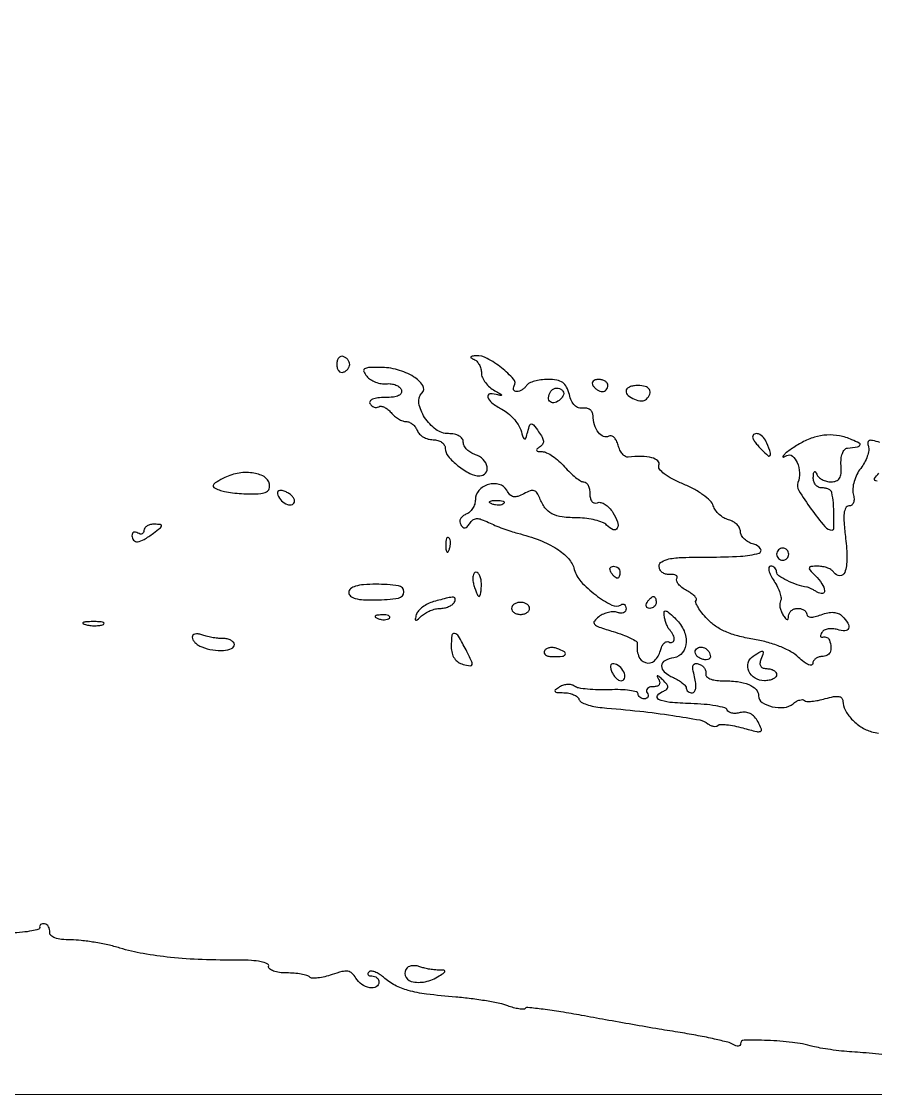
# Model space of a CAD drawing. Extents: x 0 to 4160, y 0 to 3120.
# Drawn here: x 3381.7 to 3523.4, y 0 to 178.4 of the extents above; entities that cross this region are included whole.
import ezdxf

# ---------------------------------------------------------------- set-up
doc = ezdxf.new("R2010")
doc.units = 0

msp = doc.modelspace()

# ---------------------------------------------------------------- linework, layer by layer
for points in [[(4159.499279, 606.274193, 0.000001), (4159.667734, 974.478125, 0.000057), (4159.806661, 1380.08378, 0.000034), (4159.883999, 1862.25)], [(757.647081, 3119.740147, 0.000002), (520.492565, 3119.487217, 0.4139)], [(1964.75, 0.149832, 0.000016), (2717.930904, 0.232101, 0.000028), (3351.473438, 0.357111), (3926.491843, 0.502577, 0.944149)], [(3524.116119, 108.533487, 0.01946), (3522.931099, 108.865834, 0.139818), (3522.343734, 108.840375, 0.318145), (3522.116697, 108.531335, 0.087827), (3522.216791, 107.901642, -0.121513), (3522.280366, 107.204957, -0.045709), (3522.043785, 106.247303, -0.041886), (3521.582683, 105.207154, -0.039667), (3520.9474, 104.238112, 0.050595), (3520.314795, 103.225666, 0.043723), (3519.861399, 102.056645, 0.045949), (3519.64064, 100.913437, 0.088908), (3519.71336, 99.988112, -0.049377), (3519.841315, 99.18036, -0.100917), (3519.75044, 98.547967, -0.147855), (3519.456183, 98.150645, -0.161316), (3519.001408, 98, 0.276979), (3518.468069, 97.680003, 0.097135), (3518.196447, 96.790318, 0.045603), (3518.178159, 95.201316, 0.011166), (3518.44473, 92.59607, -0.0294), (3518.664547, 89.245583, -0.084874), (3518.28918, 86.95761, -0.334399), (3517.478087, 86.410508, -0.246102), (3516.510081, 86.983688, 0.113051), (3516.125372, 87.373569, 0.04992), (3515.475329, 87.701458, 0.045917), (3514.685942, 87.924731, 0.046001), (3513.869554, 88, 0.015722), (3512.690571, 87.962918, 0.318763), (3512.427299, 87.75, 0.258629), (3512.513096, 87.387784, 0.011663), (3513.428571, 86.428571, -0.047962), (3514.525555, 85.098213, -0.119937), (3514.960243, 83.925493, -0.418033), (3514.599641, 83.475602, -0.168812), (3513.75, 83.67567, 0.013061), (3513.234766, 83.984245, 0.014392), (3512.720313, 84.255162, 0.013885), (3512.26952, 84.4609, 0.068145), (3512, 84.533844, -0.050258), (3510.4236, 84.900725, -0.034991), (3508.738725, 85.611187, -0.030743), (3507.338044, 86.43275, -0.24972), (3507, 87.067388, 0.108902), (3506.921575, 87.423189, 0.099757), (3506.699478, 87.726045, 0.095346), (3506.367532, 87.929137, 0.089979), (3505.976947, 88, 0.351726), (3505.722903, 87.796063, 0.113545), (3505.727133, 87.278543, 0.058743), (3506.017566, 86.486941, 0.027768), (3506.563143, 85.543976, -0.028441), (3507.141093, 84.541951, -0.036853), (3507.546862, 83.562153, -0.040242), (3507.74915, 82.730204, -0.179815), (3507.652179, 82.24623, 0.126179), (3507.518831, 81.819005, 0.055935), (3507.554648, 81.225165, 0.050377), (3507.737799, 80.570185, 0.047715), (3508.05067, 79.952254, 0.019534), (3508.479528, 79.329562, 0.180775), (3508.750153, 79.155742, 0.409565), (3508.926117, 79.267095, 0.054277), (3508.984687, 79.75, -0.118755), (3509.105752, 80.226808, -0.099323), (3509.436127, 80.632812, -0.09112), (3509.92593, 80.905509, -0.081749), (3510.5, 81, -0.063172), (3511.073516, 80.92725, -0.081213), (3511.559375, 80.713521, -0.098325), (3511.884487, 80.396681, -0.151714), (3512, 80.024751, 0.249653), (3512.178201, 79.690097, 0.141285), (3512.627033, 79.545592, 0.072054), (3513.368574, 79.629817, 0.026598), (3514.373026, 79.951725, -0.039453), (3515.476445, 80.274347, -0.067531), (3516.431701, 80.342026, -0.082404), (3517.231037, 80.156078, -0.098415), (3517.873026, 79.726974, -0.052342), (3518.82543, 78.551168, -0.232279), (3518.928695, 77.693007, -0.319623), (3518.339752, 77.276659, -0.076141), (3517.084157, 77.47329, 0.056943), (3516.302506, 77.626511, 0.063998), (3515.537662, 77.589758, 0.073394), (3514.904131, 77.37815, 0.137949), (3514.509827, 77.015901, 0.04273), (3514.3116, 76.623885, 0.148453), (3514.286918, 76.34414, 0.296309), (3514.41928, 76.211111, 0.134178), (3514.67567, 76.225223, -0.089797), (3515.009382, 76.273148, -0.095284), (3515.331291, 76.198972, -0.099786), (3515.591427, 76.015066, -0.109117), (3515.75, 75.75, -0.053064), (3516.008868, 74.568663, -0.134889), (3515.871517, 73.709187, -0.179233), (3515.355507, 73.188959, -0.109122), (3514.5, 73, 0.07675), (3513.926941, 72.911515, 0.089693), (3513.440625, 72.655045, 0.100763), (3513.11552, 72.27353, 0.126897), (3513, 71.825686, -0.371399), (3512.789543, 71.581437, -0.14178), (3512.308502, 71.645955, -0.059794), (3511.550843, 72.094427, -0.025077), (3510.645964, 72.862874, 0.061978), (3509.337703, 73.817529, 0.031498), (3507.495026, 74.693183, 0.029125), (3505.335508, 75.414603, 0.026855), (3503.047703, 75.903376, -0.024954), (3500.555756, 76.42587, -0.039977), (3498.505506, 77.143028, -0.046219), (3496.827782, 78.078775, -0.055553), (3495.460929, 79.258711, -0.020335), (3494.601192, 80.265036, -0.032432), (3493.96115, 81.197582, -0.034479), (3493.576035, 81.960019, -0.305012), (3493.644836, 82.311503, 0.322699), (3493.69109, 82.596132, 0.075264), (3493.39576, 83.015601, 0.050673), (3492.830294, 83.497566, 0.028305), (3492.057638, 83.969153, -0.039186), (3491.285935, 84.463496, -0.060383), (3490.716811, 85.013904, -0.081868), (3490.420905, 85.532972, -0.231067), (3490.46123, 85.937269, 0.206888), (3490.505799, 86.24131, 0.199649), (3490.315634, 86.488073, 0.105573), (3489.8704, 86.630562, 0.044536), (3489.239238, 86.637095, -0.085683), (3488.575148, 86.698557, -0.100698), (3488.010901, 86.980897, -0.10941), (3487.634447, 87.438723, -0.118099), (3487.5, 88, -0.261457), (3487.920484, 88.749148, -0.091462), (3489.115899, 89.20656, -0.038535), (3491.388955, 89.448417, -0.006804), (3495.681029, 89.514363, 0.012925), (3500.97786, 89.660618, 0.056019), (3504.074596, 90.177463, 0.52148), (3504.322121, 90.895119, 0.173145), (3503.20633, 91.656295, -0.058958), (3502.362681, 91.986973, -0.064667), (3501.648109, 92.497644, -0.073384), (3501.164328, 93.102491, -0.132807), (3501, 93.710251, 0.120424), (3500.852618, 94.31331, 0.075099), (3500.422229, 94.904465, 0.068092), (3499.78501, 95.394539, 0.066058), (3499.033119, 95.70159, -0.069358), (3498.238112, 96.032359, -0.052066), (3497.47525, 96.596564, -0.052752), (3496.856676, 97.295404, -0.078111), (3496.491738, 98.026031, 0.126944), (3495.978783, 98.844445, 0.033133), (3494.774737, 99.842539, 0.031482), (3493.204196, 100.833677, 0.027653), (3491.453372, 101.66806, -0.022383), (3489.659984, 102.499663, -0.044715), (3488.343405, 103.340435, -0.062205), (3487.559464, 104.11898, -0.262532), (3487.463368, 104.75, 0.313665), (3487.281668, 105.475071, 0.11495), (3486.298091, 105.997766, 0.063527), (3484.579756, 106.227121, 0.031116), (3482.370838, 106.102395, -0.17093), (3481.89785, 106.20815, -0.077245), (3481.410768, 106.629137, -0.063167), (3480.98345, 107.284638, -0.04898), (3480.688146, 108.084528, 0.050273), (3480.403257, 108.850122, 0.086647), (3480.003991, 109.398227, 0.128727), (3479.560277, 109.647779, 0.205276), (3479.136406, 109.584304, -0.244038), (3478.281511, 109.52019, -0.129329), (3477.420641, 110.189825, -0.089606), (3476.768987, 111.460905, -0.069458), (3476.526431, 113, 0.113353), (3476.389612, 113.551063, 0.116575), (3476.026867, 113.980677, 0.109603), (3475.489765, 114.219987, 0.091008), (3474.862903, 114.23209, -0.125005), (3474.134744, 114.29524, -0.111953), (3473.490424, 114.697587, -0.087451), (3472.966898, 115.438472, -0.048737), (3472.593851, 116.48209, 0.053909), (3472.134337, 117.726932, 0.123893), (3471.489422, 118.480498, 0.113458), (3470.524595, 118.877609, 0.04115), (3469.039965, 119, 0.031597), (3467.876129, 118.92638, 0.03726), (3466.794804, 118.70625, 0.040529), (3465.93317, 118.385536, 0.145994), (3465.5, 118, -0.064269), (3465.189439, 117.617474, -0.051777), (3464.769763, 117.29375, -0.053414), (3464.310186, 117.073533, -0.085235), (3463.881966, 117, -0.105176), (3463.545213, 117.071629, -0.180183), (3463.342726, 117.270228, -0.164262), (3463.308891, 117.568549, -0.08543), (3463.450511, 117.919925, 0.336398), (3463.341472, 119.058964, 0.039546), (3461.349297, 120.904825, 0.041519), (3458.943166, 122.499371, 0.138654), (3457.115141, 122.921053, 0.018341), (3456.452087, 122.864211, 0.226066), (3456.243841, 122.731654, 0.426194), (3456.286467, 122.562227, 0.03377), (3456.75, 122.337719, -0.106231), (3457.228147, 122.013962, -0.065155), (3457.632812, 121.463365, -0.060895), (3457.906768, 120.781507, -0.065191), (3458, 120.069481, 0.106607), (3458.164329, 119.307514, 0.05685), (3458.660937, 118.476035, 0.052798), (3459.389448, 117.705666, 0.055934), (3460.25, 117.121884, -0.009995), (3461.048103, 116.681406, -0.104228), (3461.325, 116.432606, -0.662271), (3461.263277, 116.32936, -0.035047), (3460.75, 116.437685, 0.085299), (3459.42569, 116.5811, 0.476866), (3459.067709, 116.078116, 0.166138), (3459.723941, 115.120273, 0.037384), (3461.415769, 114.045079, -0.048652), (3462.391224, 113.393899, -0.036886), (3463.324661, 112.50744, -0.037791), (3464.082851, 111.534391, -0.068222), (3464.521767, 110.626099, 0.006671), (3464.95824, 109.340305, 0.248997), (3465.178179, 109.138619, 0.399872), (3465.385072, 109.253459, 0.011268), (3465.69317, 110.321913, -0.014793), (3466.027356, 111.450875, -0.323063), (3466.291004, 111.642484, -0.230979), (3466.629353, 111.478836, -0.008734), (3467.50193, 110.328247, -0.031142), (3468.088106, 109.411934, -0.111266), (3468.282654, 108.748444, -0.169085), (3468.137173, 108.225632, -0.099774), (3467.664757, 107.771647, 0.037933), (3467.213175, 107.433706, 0.349257), (3467.172174, 107.209019, 0.24713), (3467.399031, 107.055572, 0.025107), (3468.069665, 107.015313, -0.110098), (3468.821438, 106.840028, -0.03583), (3469.816771, 106.270123, -0.033714), (3470.865439, 105.457851, -0.032173), (3471.813051, 104.5, 0.021142), (3472.719089, 103.542861, 0.026092), (3473.643935, 102.734375, 0.026001), (3474.4717, 102.150639, 0.141486), (3474.993387, 102, -0.187588), (3475.377722, 101.850548, -0.089335), (3475.704307, 101.421719, -0.069157), (3475.925751, 100.784738, -0.04916), (3476, 100.031385, 0.056115), (3476.085666, 99.270474, 0.119369), (3476.347987, 98.743447, 0.168792), (3476.753196, 98.502249, 0.143189), (3477.252057, 98.543229, -0.160419), (3477.828508, 98.571081, -0.073922), (3478.523258, 98.262969, -0.061868), (3479.224672, 97.685743, -0.050141), (3479.821344, 96.914465, -0.051435), (3480.591575, 95.341975, -0.20588), (3480.535617, 94.295086, -0.405004), (3479.873979, 94.059786, -0.089603), (3478.783333, 94.816667, 0.102155), (3478.088567, 95.27364, 0.032554), (3476.904792, 95.656894, 0.030949), (3475.495818, 95.922235, 0.029996), (3474.05, 96.015313, -0.029002), (3471.41202, 96.179876, -0.089162), (3469.708375, 96.703411, -0.116222), (3468.551587, 97.69249, -0.069666), (3467.691895, 99.293124, 0.05419), (3467.264525, 100.151291, 0.183099), (3466.770041, 100.518142, 0.156309), (3466.102068, 100.495419, 0.036837), (3465.068226, 100.036514, -0.03992), (3464.049002, 99.591588, -0.132829), (3463.32629, 99.542593, -0.155717), (3462.74581, 99.863775, -0.061643), (3462.199902, 100.607278, 0.200695), (3460.953835, 101.583299, 0.141215), (3459.15152, 101.561237, 0.1363), (3457.592307, 100.575534, 0.186136), (3457, 99.039601, -0.078198), (3456.883123, 98.296855, -0.065186), (3456.540757, 97.574026, -0.06672), (3456.034312, 96.979755, -0.091597), (3455.436618, 96.614052, 0.077534), (3454.891214, 96.30093, 0.106096), (3454.534692, 95.863168, 0.124151), (3454.422142, 95.371494, 0.133681), (3454.561618, 94.9003, 0.070871), (3454.923418, 94.466441, 0.219622), (3455.278555, 94.35587, 0.177845), (3455.64809, 94.549457, 0.045695), (3456.059964, 95.097023, -0.090177), (3456.578851, 95.672838, -0.15197), (3457.183124, 95.897433, -0.101255), (3457.988414, 95.777702, -0.027126), (3459.184964, 95.266637, 0.016216), (3460.252254, 94.782992, 0.009587), (3461.554333, 94.272157, 0.009587), (3462.875065, 93.811607, 0.016213), (3464, 93.483338, -0.028328), (3467.688325, 92.309405, -0.050841), (3470.523589, 90.882074, -0.06555), (3472.459036, 89.255547, -0.124409), (3473.41714, 87.474118, 0.125967), (3474.509909, 85.457164, 0.044213), (3476.972141, 83.230089, 0.042165), (3479.632073, 81.55263, 0.263865), (3481.179347, 81.610842, -0.122438), (3481.491423, 81.710779, -0.187836), (3481.758933, 81.626532, -0.150718), (3481.939117, 81.360409, -0.074132), (3482, 80.952028, -0.137137), (3481.888071, 80.551612, -0.15239), (3481.587927, 80.286664, -0.12296), (3481.13342, 80.205811, -0.074579), (3480.597199, 80.324328, 0.096607), (3479.936334, 80.44035, 0.051144), (3479.107336, 80.339529, 0.048222), (3478.249198, 80.05554, 0.053905), (3477.495215, 79.620159, 0.069096), (3476.750091, 78.898583, 0.374404), (3476.77758, 78.380591, 0.119303), (3477.533966, 77.902364, 0.008805), (3479.88585, 77.152346, -0.015697), (3481.445687, 76.631122, -0.024775), (3482.743072, 76.077359, -0.021817), (3483.708421, 75.554257, -0.303434), (3483.869413, 75.213503, 0.123664), (3484.074017, 73.137629, 0.233502), (3485.256324, 71.996475, 0.271929), (3486.718402, 72.32667, 0.141403), (3487.70731, 73.988753, -0.047293), (3487.971073, 74.710675, -0.082294), (3488.334963, 75.232402, -0.124503), (3488.735052, 75.477599, -0.21724), (3489.11369, 75.429736, 0.230422), (3489.668774, 75.373685, 0.287591), (3489.979455, 75.775296, 0.132782), (3489.843849, 76.586369, 0.089165), (3489.304389, 77.362278, -0.069905), (3489.021117, 77.738159, -0.02925), (3488.745967, 78.311051, -0.028234), (3488.518869, 78.968028, -0.03267), (3488.380194, 79.615329, -0.040927), (3488.330549, 80.39095, -0.440875), (3488.540856, 80.576308, -0.149077), (3488.979214, 80.388889, -0.008891), (3490.075805, 79.431397, -0.094405), (3491.508688, 77.534674, -0.119611), (3491.987901, 75.398083, -0.158109), (3491.398381, 73.683001, -0.195093), (3489.960389, 72.819551, 0.080789), (3488.437165, 72.320448, 0.272354), (3487.901129, 71.467584, 0.231363), (3488.357291, 70.460782, 0.064554), (3489.863433, 69.512872, -0.027426), (3490.681469, 69.079019, -0.035962), (3491.372383, 68.591619, -0.038991), (3491.863454, 68.120933, -0.184204), (3492, 67.762872, 0.1326), (3492.078532, 67.471953, 0.100552), (3492.299347, 67.224094, 0.087775), (3492.629657, 67.05734, 0.073233), (3493.019052, 67, 0.258187), (3493.375545, 67.197231, 0.106531), (3493.569939, 67.73334, 0.06462), (3493.575409, 68.570484, 0.030854), (3493.377921, 69.630377, -0.019224), (3493.104593, 70.928911, -0.125735), (3493.15815, 71.587517, -0.300255), (3493.488055, 71.841511, -0.10569), (3494.108869, 71.755377, -0.074042), (3494.621658, 71.477715, -0.079174), (3495.017918, 71.067986, -0.087192), (3495.239678, 70.592909, -0.120947), (3495.25, 70.125, 0.255258), (3495.375768, 69.689552, 0.098004), (3495.91515, 69.32496, 0.064283), (3496.799119, 69.079721, 0.035573), (3497.918213, 69, -0.030483), (3500.493292, 68.842863, -0.066788), (3502.400662, 68.345107, -0.10293), (3503.576834, 67.551125, -0.195399), (3504, 66.509643, 0.249088), (3504.584478, 65.409198, 0.091938), (3506.246659, 64.684872, 0.08246), (3508.232281, 64.559518, 0.148892), (3509.72213, 65.184352, -0.042848), (3510.270291, 65.565094, -0.059235), (3510.820648, 65.799798, -0.074666), (3511.291077, 65.864038, -0.195448), (3511.599439, 65.733894, 0.191252), (3511.983485, 65.568136, 0.028032), (3512.847797, 65.591073, 0.028327), (3513.914932, 65.740608, 0.020863), (3515.075273, 66.021588, -0.020726), (3516.461012, 66.357549, -0.083296), (3517.329133, 66.383773, -0.179747), (3517.808713, 66.126918, -0.182846), (3518, 65.621324, 0.121875), (3518.363153, 64.153595, 0.066592), (3519.444066, 62.633398, 0.062112), (3520.994294, 61.339145, 0.070827), (3522.75, 60.533587, 0.03378), (3523.904215, 60.274011, 0.169023)], [(3523.673507, 102.142669, -0.232667), (3523.297604, 102.244784, -0.38471), (3523.262876, 102.548555, -0.018012), (3523.947813, 103.437118, -0.058866)], [(3525.518385, 6.859226, 0.003224), (3523.423077, 7.075624, 0.003216), (3521.302745, 7.267043, 0.005232), (3519.5, 7.399128, -0.010977), (3517.78542, 7.544577, -0.008709), (3515.940625, 7.77451, -0.008822), (3514.236812, 8.047828, -0.021696), (3513, 8.32452, 0.035972), (3509.611955, 8.981598, 0.020973), (3505.483574, 9.303055, 0.011945), (3501.588311, 9.34933, 0.410701), (3501, 8.753911, -0.189619), (3500.89561, 8.488547, -0.185435), (3500.63724, 8.362298, -0.110162), (3500.238659, 8.415068, -0.05067), (3499.765074, 8.645193, 0.0766), (3498.922361, 9.002153, 0.006891), (3496.685354, 9.535354, 0.008832), (3493.983359, 10.090236, 0.006786), (3491.015074, 10.603765, -0.002398), (3487.502848, 11.179702, -0.001229), (3483.104004, 11.933831, -0.001221), (3478.577666, 12.732671, -0.00184), (3474.636855, 13.453077, 0.005923), (3471.204325, 14.051641, 0.009238), (3468.233416, 14.477348, 0.004038), (3465.717055, 14.769982, 0.227059), (3465.284032, 14.617366, -0.203729), (3464.949078, 14.482243, -0.03218), (3464.226058, 14.542286, -0.031309), (3463.334265, 14.73217, -0.022737), (3462.37005, 15.049407, 0.039342), (3461.039098, 15.438876, 0.01013), (3458.837095, 15.852721, 0.010248), (3456.298181, 16.223513, 0.010261), (3453.74731, 16.489766, -0.010035), (3448.897411, 16.993762, -0.035973), (3445.843944, 17.598534, -0.054723), (3443.645335, 18.468491, -0.058699), (3441.743869, 19.778816, 0.037902), (3441.023082, 20.320959, 0.054872), (3440.309569, 20.674002, 0.069991), (3439.707114, 20.802466, 0.217258), (3439.327203, 20.660536, 0.112299), (3439.169127, 20.409371, 0.253183), (3439.203407, 20.194032, 0.173341), (3439.431745, 20.046477, 0.057674), (3439.833333, 20, -0.084383), (3440.278867, 19.92427, -0.093242), (3440.657292, 19.70625, -0.100475), (3440.910364, 19.381441, -0.115918), (3441, 19, -0.274016), (3440.54133, 18.225902, -0.168516), (3439.464963, 18.044353, -0.110998), (3438.136281, 18.587241, -0.113385), (3437.179808, 19.643184, 0.077004), (3436.563213, 20.431277, 0.153056), (3435.856236, 20.772285, 0.099022), (3434.86373, 20.720897, 0.021578), (3433.21513, 20.224839, -0.024629), (3431.999943, 19.86726, -0.032897), (3430.867195, 19.67146, -0.034578), (3429.946334, 19.638051, -0.189726), (3429.498268, 19.831655, 0.130096), (3429.049132, 20.091273, 0.023213), (3428.094635, 20.303674, 0.023706), (3426.923586, 20.450988, 0.019437), (3425.663257, 20.5, -0.032533), (3424.464921, 20.578053, -0.054596), (3423.485844, 20.816787, -0.077589), (3422.851923, 21.165673, -0.279377), (3422.692808, 21.578424, 0.345135), (3422.455441, 22.025861, 0.052979), (3421.429937, 22.357208, 0.037034), (3419.8336, 22.570174, 0.016101), (3417.692808, 22.626687, -0.010618), (3411.634102, 22.720162, -0.016276), (3406.396755, 23.083219, -0.018768), (3401.874757, 23.717194, -0.028198), (3398, 24.63754, 0.018239), (3396.011242, 25.151944, 0.013017), (3393.752951, 25.587668, 0.013169), (3391.575442, 25.890604, 0.027237), (3389.861111, 25.989176, -0.025027), (3388.319457, 26.070989, -0.06075), (3387.210403, 26.32414, -0.101843), (3386.555404, 26.724597, -0.236708), (3386.361111, 27.25, 0.078336), (3386.338758, 27.73883, 0.087569), (3386.165451, 28.176875, 0.096609), (3385.870844, 28.496909, 0.121907), (3385.5, 28.65, 0.071818), (3385.132322, 28.652022, 0.125361), (3384.851839, 28.537608, 0.160383), (3384.702876, 28.327178, 0.140408), (3384.697749, 28.056752, -0.407651), (3384.528125, 27.756424, -0.022881), (3383.384009, 27.480391, -0.024652), (3381.831015, 27.258864, -0.014255), (3379.947749, 27.138384, -0.013223)]]:
    msp.add_lwpolyline(points, format="xyb")
for points in [[(3434, 121.5, 0.064908), (3434.079656, 120.888977, 0.107546), (3434.315781, 120.428177, 0.143818), (3434.666526, 120.189601, 0.159683), (3435.075, 120.191667, 0.073624), (3435.485911, 120.399741, 0.066918), (3435.834219, 120.723802, 0.070382), (3436.069583, 121.110048, 0.102038), (3436.15, 121.5, 0.102038), (3436.069583, 121.889952, 0.070382), (3435.834219, 122.276198, 0.066918), (3435.485911, 122.600259, 0.073624), (3435.075, 122.808333, 0.159683), (3434.666526, 122.810399, 0.143818), (3434.315781, 122.571823, 0.107546), (3434.079656, 122.111023, 0.064908)], [(3438.975773, 119.529192, 0.076903), (3439.593325, 118.982544, 0.051332), (3440.437571, 118.555297, 0.050656), (3441.366608, 118.303479, 0.067905), (3442.237985, 118.279192, -0.059303), (3443.051673, 118.270461, -0.065956), (3443.810127, 118.06795, -0.075261), (3444.401074, 117.711404, -0.134983), (3444.723101, 117.25, -0.207891), (3444.68625, 116.716398, -0.166038), (3444.26543, 116.314159, -0.082416), (3443.386004, 116.07144, -0.026214), (3442.024316, 116, 0.026465), (3440.784962, 115.934356, 0.06969), (3439.924032, 115.719116, 0.151096), (3439.516785, 115.387044, 0.29308), (3439.510081, 114.983688, 0.078968), (3439.811716, 114.633596, 0.090809), (3440.193856, 114.41435, 0.100776), (3440.595628, 114.358188, 0.123519), (3440.955791, 114.472678, -0.176827), (3441.359893, 114.556083, -0.075207), (3441.89622, 114.392156, -0.061191), (3442.475902, 114.021424, -0.046747), (3443.009138, 113.48899, 0.045052), (3443.575869, 112.919269, 0.040502), (3444.255116, 112.437391, 0.04281), (3444.939838, 112.106212, 0.091487), (3445.515456, 112, -0.104374), (3446.044175, 111.888415, -0.066679), (3446.581877, 111.559375, -0.062708), (3447.046699, 111.073476, -0.067998), (3447.361626, 110.5, 0.104363), (3447.732868, 109.926359, 0.06668), (3448.364866, 109.440625, 0.06271), (3449.149006, 109.111994, 0.068006), (3449.968615, 109, -0.069329), (3450.745013, 108.891826, -0.085423), (3451.403281, 108.576032, -0.100004), (3451.843411, 108.107088, -0.139486), (3452, 107.556704, 0.178931), (3452.483369, 106.249235, 0.047561), (3454.10978, 104.679971, 0.048121), (3456.073779, 103.403585, 0.120612), (3457.722506, 103, 0.22308), (3458.694302, 103.456284, 0.227934), (3458.952107, 104.488991, 0.147059), (3458.286993, 105.719319, 0.119525), (3457, 106.5, -0.06077), (3456.235286, 106.849532, -0.063046), (3455.5875, 107.36914, -0.069989), (3455.148573, 107.972302, -0.122947), (3455, 108.567388, 0.153183), (3454.818931, 109.144542, 0.10993), (3454.318215, 109.605252, 0.082685), (3453.529793, 109.901868, 0.048749), (3452.52568, 110, -0.163618), (3450.451619, 110.697376, -0.086323), (3448.579592, 112.707447, -0.095613), (3447.62451, 115.050979, -0.250485), (3448.135515, 116.735515, 0.358624), (3448.258623, 118.004322, 0.108027), (3446.751763, 119.446957, 0.069977), (3444.079086, 120.604397, 0.06734), (3441.155049, 121, 0.011477), (3439.278659, 120.956923, 0.137807), (3438.598279, 120.731607, 0.370845), (3438.481346, 120.303883, 0.062417)], [(3476.5, 118, 0.06081), (3476.806203, 117.617485, 0.051032), (3477.2129, 117.29375, 0.053229), (3477.653442, 117.073302, 0.089642), (3478.059017, 117, 0.105429), (3478.418051, 117.076556, 0.099231), (3478.723586, 117.29375, 0.096318), (3478.928382, 117.618268, 0.092995), (3479, 118, 0.153634), (3478.879982, 118.381379, 0.097988), (3478.542039, 118.70625, 0.080552), (3478.037096, 118.925455, 0.062283), (3477.440983, 119, 0.066118), (3476.889346, 118.926733, 0.138808), (3476.521475, 118.70625, 0.191142), (3476.392057, 118.379648, 0.139169)], [(3482, 117.106989, 0.218907), (3482.3552, 116.334562, 0.081579), (3483.400699, 115.699345, 0.081237), (3484.598661, 115.430132, 0.214275), (3485.402234, 115.735568, 0.104297), (3485.952019, 116.579208, 0.235241), (3485.883473, 117.319195, 0.186855), (3485.20484, 117.83178, 0.069473), (3484, 118, 0.042713), (3483.234328, 117.934472, 0.06238), (3482.5875, 117.737678, 0.081888), (3482.149216, 117.448422, 0.208972)], [(3471.103799, 115.703799, -0.113251), (3470.214666, 115.146534, -0.251496), (3469.448742, 115.268926, -0.258096), (3469.141241, 115.967994, -0.116221), (3469.468963, 116.949781, -0.09291), (3469.801911, 117.315254, -0.096292), (3470.240657, 117.529717, -0.099247), (3470.716563, 117.560607, -0.105525), (3471.156231, 117.403444, -0.094625), (3471.531428, 117.059296, -0.169261), (3471.655459, 116.664644, -0.136091), (3471.515485, 116.214314, -0.053431)], [(3503, 109.428571, 0.136573), (3503.085815, 109.120258, 0.020956), (3503.440625, 108.584375, 0.0221), (3503.925657, 107.973333, 0.017569), (3504.5, 107.357143, 0.013589), (3505.577862, 106.336331, 0.423452), (3505.909134, 106.359583, 0.263349), (3505.987777, 106.780747, 0.009001), (3505.393011, 108.418213, 0.091984), (3504.821067, 109.351371, 0.109934), (3503.98257, 109.948078, 0.215958), (3503.314707, 109.930793, 0.287429)], [(3511.23229, 108.550909, 0.012187), (3510.310413, 108.011802, 0.012176), (3509.41561, 107.428255, 0.012087), (3508.659944, 106.881431, 0.046212), (3508.23229, 106.488632, 0.039095), (3508.023633, 106.218302, 0.500769), (3508.061149, 106.115312, 0.187716), (3508.252961, 106.130337, 0.01774), (3508.678004, 106.354195, -0.309968), (3509.603915, 106.279107, -0.124325), (3510.403404, 105.208314, -0.086688), (3510.783166, 103.518151, -0.100531), (3510.533377, 101.890877, 0.230972), (3510.667907, 100.567143, 0.017562), (3512.726422, 97.495255, 0.017801), (3514.995867, 94.577773, 0.222069), (3516.232602, 94, 0.407977), (3516.502701, 94.264397, 0.008378), (3516.512221, 96.341094, 0.017436), (3516.410891, 98.493639, 0.030969), (3516.156524, 100.25, 0.165759), (3515.986626, 100.537147, 0.07083), (3515.605354, 100.779687, 0.059119), (3515.085475, 100.944525, 0.04727), (3514.5, 101, -0.117584), (3513.934098, 101.134948, -0.105533), (3513.463816, 101.514062, -0.097345), (3513.162507, 102.081752, -0.084943), (3513.078947, 102.75, -0.021021), (3513.137165, 103.416573, -0.185333), (3513.275306, 103.672067, -0.449116), (3513.45138, 103.648042, -0.051902), (3513.662281, 103.25, 0.110823), (3513.992474, 102.771756, 0.064731), (3514.563389, 102.367188, 0.059827), (3515.274734, 102.093161, 0.062128), (3516.021597, 102, 0.086748), (3516.893747, 102.152461, 0.17057), (3517.432739, 102.591912, 0.120932), (3517.689238, 103.397639, 0.034133), (3517.688264, 104.725155, -0.041636), (3517.703637, 105.804013, -0.064161), (3517.912128, 106.712366, -0.084961), (3518.275122, 107.341557, -0.191982), (3518.75, 107.600155, 0.009443), (3520.443951, 107.835746, 0.234635), (3520.817257, 108.101132, 0.418997), (3520.716011, 108.426478, 0.017426), (3519.5, 109, 0.054424), (3517.424121, 109.635594, 0.060735), (3515.336677, 109.77578, 0.060303), (3513.264125, 109.409923, 0.052449)], [(3415.111073, 102.559445, 0.01209), (3413.79831, 101.815501, 0.177891), (3413.47048, 101.409226, 0.359918), (3413.604313, 101.058064, 0.037343), (3414.464446, 100.652017, 0.045326), (3415.352551, 100.400654, 0.015069), (3416.690095, 100.19153, 0.014861), (3418.193724, 100.047891, 0.016381), (3419.655112, 100, 0.020555), (3421.39753, 100.071661, 0.099186), (3422.345812, 100.344276, 0.198051), (3422.777569, 100.854701, 0.127105), (3422.823324, 101.63999, 0.221583), (3421.930084, 102.863105, 0.09661), (3419.970762, 103.4935, 0.077723), (3417.483714, 103.402748, 0.075088)], [(3424.22894, 99.81318, 0.120025), (3424.819479, 98.872631, 0.106345), (3425.801325, 98.257968, 0.180578), (3426.626672, 98.266106, 0.310331), (3427, 98.809678, 0.13514), (3426.884859, 99.227906, 0.062067), (3426.534829, 99.677724, 0.054888), (3426.022161, 100.088813, 0.049992), (3425.41644, 100.393691, 0.045328), (3424.780247, 100.573751, 0.161356), (3424.366128, 100.517614, 0.257062), (3424.181849, 100.25556, 0.108271)], [(3461.729167, 98.395833, -0.126455), (3461.402231, 98.202593, -0.060344), (3460.916927, 98.123424, -0.05415), (3460.359369, 98.160852, -0.051402), (3459.8125, 98.316886, -0.054073), (3459.395823, 98.538436, -0.470617), (3459.37858, 98.720685, -0.168741), (3459.670344, 98.862007, -0.018894), (3460.416667, 98.921053, -0.028489), (3461.112848, 98.910055, -0.077125), (3461.592839, 98.799335, -0.208169), (3461.77538, 98.614691, -0.296942)], [(3402, 93.940983, -0.108972), (3401.921712, 93.586039, -0.182303), (3401.70625, 93.3746, -0.161196), (3401.3821, 93.343488, -0.082592), (3401, 93.5, 0.082592), (3400.6179, 93.656512, 0.161196), (3400.29375, 93.6254, 0.182303), (3400.078288, 93.413961, 0.108972), (3400, 93.059017, 0.178902), (3400.274241, 92.317094, 0.249266), (3400.920694, 92.063302, 0.105628), (3402.017432, 92.432782, 0.028041), (3403.55887, 93.468197, 0.007128), (3404.720677, 94.373266, 0.194392), (3404.90688, 94.705582, 0.423232), (3404.742426, 94.911459, 0.019471), (3403.75, 94.968197, 0.05869), (3403.080693, 94.901668, 0.07878), (3402.514062, 94.679572, 0.098297), (3402.134825, 94.342394, 0.163452)], [(3452.078947, 91.416667, 0.018894), (3452.137993, 90.670344, 0.168741), (3452.279315, 90.37858, 0.470617), (3452.461564, 90.395823, 0.054073), (3452.683114, 90.8125, 0.051402), (3452.839148, 91.359369, 0.05415), (3452.876576, 91.916927, 0.060344), (3452.797407, 92.402231, 0.126455), (3452.604167, 92.729167, 0.296942), (3452.385309, 92.77538, 0.208169), (3452.200665, 92.592839, 0.077125), (3452.089945, 92.112848, 0.028489)], [(3507, 90, 0.099038), (3507.076342, 89.618362, 0.097945), (3507.29375, 89.29375, 0.097945), (3507.618362, 89.076342, 0.099038), (3508, 89, 0.099038), (3508.381638, 89.076342, 0.097945), (3508.70625, 89.29375, 0.097945), (3508.923658, 89.618362, 0.099038), (3509, 90, 0.099038), (3508.923658, 90.381638, 0.097945), (3508.70625, 90.70625, 0.097945), (3508.381638, 90.923658, 0.099038), (3508, 91, 0.099038), (3507.618362, 90.923658, 0.097945), (3507.29375, 90.70625, 0.097945), (3507.076342, 90.381638, 0.099038)], [(3481, 87, -0.042167), (3480.967655, 86.617151, -0.061769), (3480.870461, 86.29375, -0.081139), (3480.727648, 86.07446, -0.210953), (3480.559017, 86, -0.151918), (3480.34829, 86.065539, -0.038439), (3480.066025, 86.29375, -0.035638), (3479.768994, 86.617226, -0.029505), (3479.5, 87, -0.082592), (3479.343488, 87.3821, -0.161196), (3479.3746, 87.70625, -0.182303), (3479.586039, 87.921712, -0.108972), (3479.940983, 88, -0.093332), (3480.345238, 87.923877, -0.09642), (3480.688914, 87.70625, -0.099167), (3480.918938, 87.381556, -0.105053)], [(3456.710251, 85, 0.016817), (3456.938458, 84.233613, 0.025621), (3457.192243, 83.5875, 0.023188), (3457.439563, 83.102864, 0.269386), (3457.616631, 83, 0.326917), (3457.766282, 83.109555, 0.029396), (3457.887385, 83.5875, 0.029316), (3457.972329, 84.233356, 0.018041), (3458, 85, 0.043375), (3457.933456, 85.765641, 0.063112), (3457.733751, 86.4125, 0.082769), (3457.440102, 86.850443, 0.206609), (3457.09362, 87, 0.24384), (3456.789795, 86.842465, 0.106581), (3456.607123, 86.4125, 0.070464), (3456.575635, 85.766322, 0.040966)], [(3436, 83.65411, 0.22537), (3436.283926, 83.056194, 0.103661), (3437.06802, 82.650428, 0.055797), (3438.427378, 82.431776, 0.01733), (3440.49975, 82.40411, 0.031796), (3444.245604, 82.722814, 0.371346), (3445.1319, 83.751409, 0.377318), (3444.244038, 84.760645, 0.031932), (3440.5, 85, 0.018038), (3438.454179, 84.926171, 0.054673), (3437.085878, 84.675228, 0.097841), (3436.285517, 84.252756, 0.22626)], [(3450.074139, 82.122737, 0.046766), (3449.112839, 81.754344, 0.045721), (3448.22894, 81.211445, 0.049454), (3447.545024, 80.585705, 0.109154), (3447.199139, 79.972417, 0.017225), (3446.995203, 79.210782, 0.407928), (3447.100568, 79.037947, 0.24586), (3447.355834, 79.098652, 0.010163), (3448.075, 79.75, -0.055118), (3448.709711, 80.22867, -0.037243), (3449.522195, 80.632812, -0.037448), (3450.377582, 80.908955, -0.059421), (3451.140983, 81, 0.051945), (3451.852779, 81.074149, 0.048375), (3452.5521, 81.29375, 0.051827), (3453.137102, 81.616768, 0.102647), (3453.5, 82, 0.144916), (3453.657073, 82.577084, 0.397357), (3453.386687, 82.851207, 0.070951), (3452.4306, 82.749623, 0.006245)], [(3487, 82, -0.105053), (3486.918938, 81.618444, -0.099167), (3486.688914, 81.29375, -0.09642), (3486.345238, 81.076123, -0.093332), (3485.940983, 81, -0.108972), (3485.586039, 81.078288, -0.182303), (3485.3746, 81.29375, -0.161196), (3485.343488, 81.6179, -0.082592), (3485.5, 82, -0.029505), (3485.768994, 82.382774, -0.035638), (3486.066025, 82.70625, -0.038439), (3486.34829, 82.934461, -0.151918), (3486.559017, 83, -0.210953), (3486.727648, 82.92554, -0.081139), (3486.870461, 82.70625, -0.061769), (3486.967655, 82.382849, -0.042167)], [(3463, 81, 0.148195), (3463.115568, 80.618646, 0.098894), (3463.440625, 80.29375, 0.082425), (3463.926543, 80.074694, 0.064853), (3464.5, 80, 0.064853), (3465.073457, 80.074694, 0.082425), (3465.559375, 80.29375, 0.098894), (3465.884432, 80.618646, 0.148195), (3466, 81, 0.148195), (3465.884432, 81.381354, 0.098894), (3465.559375, 81.70625, 0.082425), (3465.073457, 81.925306, 0.064853), (3464.5, 82, 0.064853), (3463.926543, 81.925306, 0.082425), (3463.440625, 81.70625, 0.098894), (3463.115568, 81.381354, 0.148195)], [(3392.269032, 78.307009, 0.037336), (3393.036634, 78.167106, 0.029507), (3393.880008, 78.127736, 0.030339), (3394.671085, 78.185595, 0.06278), (3395.269032, 78.344063, 0.31318), (3395.386009, 78.52287, 0.333666), (3395.257153, 78.684921, 0.052471), (3394.580113, 78.787295, 0.014395), (3393.5, 78.805051, 0.012823), (3392.431793, 78.764444, 0.080377), (3391.900903, 78.643467, 0.597527), (3391.883358, 78.48334, 0.087174)], [(3440.8125, 79.316886, 0.051402), (3441.359369, 79.160852, 0.05415), (3441.916927, 79.123424, 0.060344), (3442.402231, 79.202593, 0.126455), (3442.729167, 79.395833, 0.296942), (3442.77538, 79.614691, 0.208169), (3442.592839, 79.799335, 0.077125), (3442.112848, 79.910055, 0.028489), (3441.416667, 79.921053, 0.018894), (3440.670344, 79.862007, 0.168741), (3440.37858, 79.720685, 0.470617), (3440.395823, 79.538436, 0.054073)], [(3410, 76.213978, 0.132576), (3410.115321, 75.786697, 0.062648), (3410.46465, 75.329425, 0.05559), (3410.976772, 74.913394, 0.051235), (3411.581787, 74.606989, 0.051376), (3413.401803, 74.115517, 0.05844), (3415.205157, 74.035507, 0.07573), (3416.551502, 74.341641, 0.308253), (3417, 75, 0.184582), (3416.8541, 75.381752, 0.090276), (3416.436525, 75.70625, 0.070137), (3415.815806, 75.926179, 0.050159), (3415.081787, 76, -0.025883), (3414.232051, 76.044017, -0.017054), (3413.2624, 76.178303, -0.017174), (3412.325581, 76.374126, -0.03151), (3411.581787, 76.606989, 0.054634), (3410.976037, 76.766347, 0.098218), (3410.46465, 76.741925, 0.14605), (3410.129295, 76.543819, 0.188995)], [(3453, 74.616631, 0.061439), (3453.129289, 73.568433, 0.088281), (3453.511169, 72.716854, 0.095465), (3454.135865, 72.095417, 0.084362), (3454.973713, 71.717125, 0.026463), (3456.137869, 71.477666, 0.40066), (3456.446049, 71.694069, 0.163351), (3456.374903, 72.249511, 0.006503), (3455.448033, 74.100494, 0.011856), (3454.200393, 76.379081, 0.212707), (3453.540789, 76.856944, 0.44604), (3453.096197, 76.531888, 0.025097)], [(3468.473008, 73.956326, 0.214542), (3468.42542, 73.594852, 0.177225), (3468.660421, 73.280921, 0.099152), (3469.193244, 73.068264, 0.045552), (3469.940983, 73, 0.020503), (3471.476999, 73.063011, 0.275668), (3471.917133, 73.377209, 0.395517), (3471.769457, 73.794126, 0.027681), (3470.532025, 74.349337, 0.066719), (3469.926665, 74.493102, 0.072258), (3469.321649, 74.466258, 0.081026), (3468.809536, 74.279146, 0.126981)], [(3496, 72.972368, -0.197116), (3495.877696, 72.674188, -0.143728), (3495.561062, 72.4984, -0.094863), (3495.078079, 72.482868, -0.052397), (3494.505744, 72.63617, -0.065363), (3493.976296, 72.923314, -0.09613), (3493.61591, 73.308894, -0.122565), (3493.478565, 73.728896, -0.157716), (3493.574842, 74.121097, -0.209036), (3494.198673, 74.552555, -0.160177), (3495.030444, 74.448285, -0.13568), (3495.737413, 73.838067, -0.148325)], [(3504.361626, 72.5, 0.07771), (3504.226134, 71.868337, 0.166138), (3504.359038, 71.393809, 0.166102), (3504.754575, 71.099775, 0.077669), (3505.393011, 71, -0.060338), (3506.007542, 70.92557, -0.07906), (3506.527947, 70.70625, -0.097154), (3506.876403, 70.381408, -0.157984), (3507, 70, -0.193529), (3506.846416, 69.618064, -0.087393), (3506.403281, 69.29375, -0.067241), (3505.746082, 69.073647, -0.047258), (3504.968615, 69, -0.136017), (3503.416332, 69.430234, -0.151634), (3502.384186, 70.585735, -0.178056), (3502.278471, 71.980003, -0.184446), (3503.104283, 73.085612, -0.005745), (3504.376976, 73.871136, -0.249323), (3504.682176, 73.887268, -0.382925), (3504.780346, 73.657334, -0.009631)], [(3479.606309, 70.58356, 0.049992), (3479.911187, 69.977839, 0.054888), (3480.322276, 69.465171, 0.062067), (3480.772094, 69.115141, 0.13514), (3481.190322, 69, 0.310331), (3481.733894, 69.373328, 0.180578), (3481.742032, 70.198675, 0.106345), (3481.127369, 71.180521, 0.120025), (3480.18682, 71.77106, 0.108271), (3479.74444, 71.818151, 0.257062), (3479.482386, 71.633872, 0.161356), (3479.426249, 71.219753, 0.045328)], [(3487.412313, 69.25, -0.089409), (3487.592935, 68.732186, -0.199525), (3487.496949, 68.334096, -0.171904), (3487.128226, 68.081927, -0.06493), (3486.5, 68, 0.063222), (3485.925364, 67.927049, 0.134005), (3485.538811, 67.70625, 0.191582), (3485.397987, 67.379403, 0.146489), (3485.5, 67, -0.082592), (3485.656512, 66.6179, -0.161196), (3485.6254, 66.29375, -0.182303), (3485.413961, 66.078288, -0.108972), (3485.059017, 66, -0.078503), (3484.65447, 66.06391, -0.090581), (3484.311086, 66.248851, -0.10078), (3484.081522, 66.524065, -0.124214), (3484, 66.847153, 0.344765), (3483.748907, 67.168021, 0.02676), (3482.604688, 67.387219, 0.027625), (3481.070982, 67.511002, 0.016754), (3479.25, 67.496056, -0.016176), (3477.355591, 67.478317, -0.019913), (3475.591711, 67.589247, -0.018712), (3474.140193, 67.793867, -0.119956), (3473.466462, 68.0917, 0.11015), (3472.962185, 68.326392, 0.067492), (3472.305752, 68.37994, 0.062583), (3471.60427, 68.25346, 0.065232), (3470.966462, 67.95811, 0.024116), (3470.269025, 67.4684, 0.407904), (3470.234402, 67.215012, 0.222774), (3470.540365, 67.050397, 0.012037), (3471.666667, 67.015313, -0.047019), (3472.522514, 66.928545, -0.054445), (3473.30384, 66.683604, -0.0627), (3473.901109, 66.327359, -0.147557), (3474.197469, 65.907594, 0.187372), (3474.562362, 65.467454, 0.041141), (3475.473716, 65.053985, 0.037436), (3476.675858, 64.722779, 0.028413), (3478.030802, 64.53571, -0.007135), (3484.269451, 63.94342, -0.010411), (3489.744172, 63.22908, -0.007223), (3494.230509, 62.481975, -0.121657), (3495.592009, 61.871375, 0.054546), (3496.051578, 61.586614, 0.068235), (3496.52898, 61.433961, 0.082338), (3496.950534, 61.430201, 0.158818), (3497.248238, 61.581571, -0.202268), (3497.660431, 61.7492, -0.022329), (3498.699646, 61.689324, -0.024409), (3499.982788, 61.494068, -0.017397), (3501.396893, 61.15608, 0.006025), (3503.687691, 60.55317, 0.15933), (3504.3119, 60.597377, 0.414377), (3504.470514, 60.974202, 0.026039), (3503.905044, 62.177426, 0.062003), (3503.326337, 62.99625, 0.088763), (3502.622596, 63.536411, 0.096582), (3501.822579, 63.770808, 0.087277), (3500.962327, 63.700399, -0.047926), (3500.225491, 63.58149, -0.065141), (3499.554129, 63.625782, -0.082159), (3499.046318, 63.81688, -0.183305), (3498.789408, 64.131775, 0.255152), (3498.393183, 64.500456, 0.018645), (3496.886398, 64.825517, 0.022381), (3494.963726, 65.077735, 0.014845), (3492.741461, 65.202295, -0.01653), (3489.260044, 65.409196, -0.08596), (3487.40934, 65.909288, -0.484557), (3487.252591, 66.56996, -0.138339), (3488.25, 67.291667, 0.07605), (3488.786886, 67.587241, 0.254167), (3488.944597, 67.94236, 0.153002), (3488.755528, 68.410958, 0.026526), (3488.103296, 69.125, 0.009564), (3487.513122, 69.684182, 0.14101), (3487.259626, 69.809504, 0.596449), (3487.183582, 69.714334, 0.028135)], [(3445.697766, 21.364432, 0.276516), (3445.370299, 20.059384, 0.262071), (3446.364301, 19.106121, 0.114605), (3448.686174, 19.051193, 0.092556), (3451, 20, 0.009861), (3451.847564, 20.571744, 0.2894), (3451.943228, 20.80171, 0.349175), (3451.773965, 20.953102, 0.012167), (3450.831787, 20.984687, -0.025373), (3450.092213, 21.029051, -0.016625), (3449.247056, 21.151512, -0.016736), (3448.429645, 21.326261, -0.030591), (3447.779553, 21.531099, 0.055983), (3447.198363, 21.682327, 0.055708), (3446.597119, 21.701219, 0.060988), (3446.066337, 21.592677, 0.115981)]]:
    msp.add_lwpolyline(points, format="xyb", close=True)

doc.saveas('drawing.dxf')
